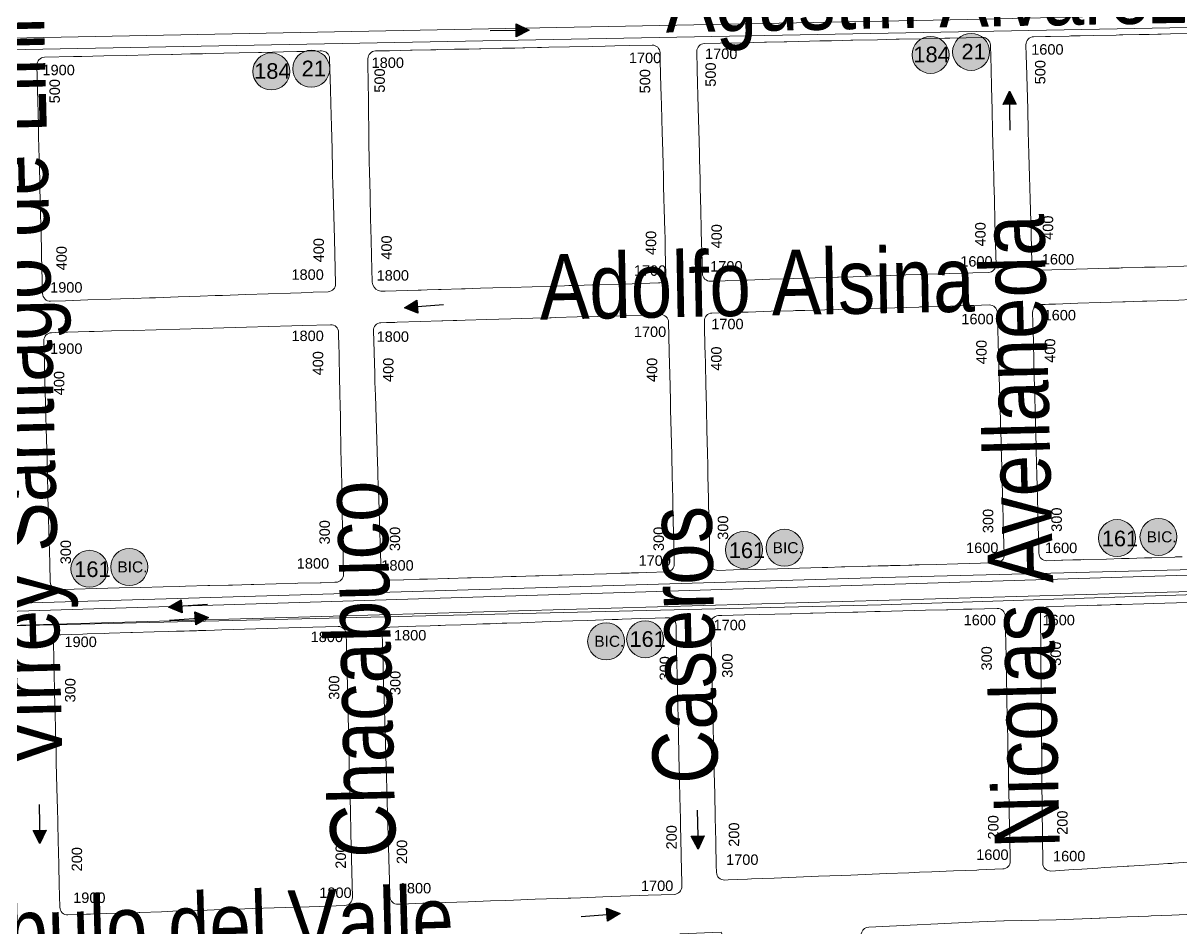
# Model space of a CAD drawing. Header units: millimetres. Extents: x 11558 to 23675, y 49449 to 61482.
# Drawn here: x 19057.3 to 19502.2, y 53600.2 to 53947.7 of the extents above; entities that cross this region are included whole.
import ezdxf

# ---------------------------------------------------------------- set-up
doc = ezdxf.new("R2010")
doc.units = ezdxf.units.MM
for name, color, linetype in [('0. plano base - nombres calles', 22, 'Continuous'), ('0. Plano Base - PLANO', 254, 'Continuous'), ('0. Plano base - sentido calles', 253, 'Continuous'), ('7. puesta en valor CC la lucila', 212, 'Continuous'), ('numeración', 7, 'Continuous')]:
    doc.layers.add(name, color=color, linetype=linetype)
for name, color, linetype, true_color in [('Linea 161 ida', 7, 'Continuous', 0xd16b6b), ('linea 161 vuelta', 7, 'Continuous', 0x9d070c), ('Linea 184 IDA', 7, 'Continuous', 0x3d3d3d), ('Linea 21 REGRESO Ramal F', 7, 'Continuous', 0x0a47ff)]:
    doc.layers.add(name, color=color, linetype=linetype, true_color=true_color)
doc.layers.add('Linea Bicentenario Original', color=7, linetype='Continuous', true_color=0x0000cc, transparency=0.5)
doc.layers.get('7. puesta en valor CC la lucila').off()
doc.styles.get("Standard").update_dxf_attribs({"font": 'arial.ttf'})

# ---------------------------------------------------------------- blocks, each defined once
blk = doc.blocks.new('MANZANAS')
at = {"layer": '0. Plano Base - PLANO', "color": 0, "linetype": 'Continuous', "lineweight": 5}
for points in [[(5639645.89, 6177936.06), (5639631.83, 6177928.25), (5639630.9, 6177927.74), (5639626.86, 6177925.49), (5639623.3, 6177923.51), (5639622.65, 6177923.15), (5639615.95, 6177919.42), (5639615.49, 6177919.17), (5639614.78, 6177918.78), (5639611.43, 6177916.92), (5639608, 6177915.01), (5639600.36, 6177910.77), (5639588.15, 6177903.98, -0.414375), (5639584.07, 6177905.15), (5639578.79, 6177914.67), (5639576.42, 6177918.93), (5639572.22, 6177926.51), (5639568.02, 6177934.08), (5639563.87, 6177941.56), (5639559.63, 6177949.2), (5639555.47, 6177956.69), (5639551.26, 6177964.24), (5639547.15, 6177971.7), (5639545.45, 6177974.75), (5639543.46, 6177978.34), (5639543.45, 6177978.36, -0.416129), (5639544.64, 6177982.44), (5639548.65, 6177984.63), (5639549.74, 6177985.23), (5639550.3, 6177985.54), (5639556.66, 6177989.01), (5639557.25, 6177989.33), (5639560.4, 6177991.06), (5639564.92, 6177993.53), (5639572.47, 6177997.65), (5639573.68, 6177998.31), (5639574.8, 6177998.92), (5639580.22, 6178001.88), (5639581.07, 6178002.34), (5639583.6, 6178003.73), (5639586.51, 6178005.32), (5639587.64, 6178005.94), (5639590.8, 6178007.66), (5639599.81, 6178012.58)], [(5639687.43, 6177831.52), (5639685.22, 6177830.29), (5639684.97, 6177830.15), (5639677.22, 6177825.83), (5639676.33, 6177825.34), (5639674.81, 6177824.49), (5639669.61, 6177821.59), (5639668.38, 6177820.91), (5639667.01, 6177820.15), (5639661.95, 6177817.33), (5639654.42, 6177813.14), (5639653.42, 6177812.58), (5639650.72, 6177811.08), (5639647.31, 6177809.18), (5639646.92, 6177808.96), (5639641.98, 6177806.21, -0.415105), (5639637.89, 6177807.38), (5639634.74, 6177813.08), (5639632.85, 6177816.51), (5639631.44, 6177819.05), (5639630.16, 6177821.37), (5639627.83, 6177825.58), (5639627.24, 6177826.64), (5639625.89, 6177829.08), (5639622.98, 6177834.34), (5639621.7, 6177836.66), (5639618.24, 6177842.92), (5639617.58, 6177844.1), (5639616.38, 6177846.28), (5639613.29, 6177851.86), (5639609.07, 6177859.5), (5639608.7, 6177860.17), (5639605.12, 6177866.64), (5639602.73, 6177870.98), (5639600.88, 6177874.31), (5639600.03, 6177875.86), (5639598.43, 6177878.74), (5639596.88, 6177881.55), (5639595.04, 6177884.88), (5639593.16, 6177888.28, -0.412316), (5639594.32, 6177892.35), (5639594.59, 6177892.5), (5639595.99, 6177893.28), (5639597.23, 6177893.98), (5639598.75, 6177894.84), (5639599.47, 6177895.24), (5639606.97, 6177899.45), (5639614.42, 6177903.63), (5639621.99, 6177907.88), (5639622.85, 6177908.37), (5639628.59, 6177911.59), (5639630.04, 6177912.4), (5639637.02, 6177916.32), (5639640.84, 6177918.47), (5639644.68, 6177920.62)], [(5639745.36, 6177729.52), (5639738.77, 6177725.55), (5639738.2, 6177725.2), (5639736.88, 6177724.4), (5639730.9, 6177720.8), (5639727.55, 6177718.78), (5639723.99, 6177716.64), (5639723.41, 6177716.28), (5639722.35, 6177715.65), (5639715.91, 6177711.76), (5639713.8, 6177710.49), (5639708.53, 6177707.31), (5639705.77, 6177705.65), (5639698.32, 6177701.15, -0.430266), (5639694.12, 6177702.32), (5639684.28, 6177720.84), (5639683.78, 6177721.78), (5639679.73, 6177729.41), (5639675.5, 6177737.39), (5639671.59, 6177744.75), (5639670.88, 6177746.08), (5639669.86, 6177748.01), (5639667.24, 6177752.94), (5639664.47, 6177758.16), (5639663.36, 6177760.25), (5639662.29, 6177762.26), (5639660.21, 6177766.19), (5639659.2, 6177768.09), (5639655.32, 6177775.4), (5639654.81, 6177776.36), (5639650.42, 6177784.62), (5639649.31, 6177786.72, -0.407898), (5639650.49, 6177790.74), (5639650.64, 6177790.82), (5639655.89, 6177793.76), (5639659.67, 6177795.88), (5639663.78, 6177798.17), (5639666.99, 6177799.97), (5639668.48, 6177800.8), (5639671.36, 6177802.41), (5639673.2, 6177803.44), (5639674.96, 6177804.43), (5639675.18, 6177804.54), (5639682.65, 6177808.73), (5639685.78, 6177810.47), (5639697.52, 6177817.04)], [(5639582.82, 6177614.04), (5639596.69, 6177621.84), (5639604.14, 6177615.86), (5639613.13, 6177608.66), (5639622.37, 6177601.26), (5639624.12, 6177602.21), (5639627.37, 6177603.99), (5639631.19, 6177606.08), (5639635.35, 6177608.34), (5639635.88, 6177608.63), (5639639.55, 6177610.64), (5639643.39, 6177612.73), (5639647.51, 6177614.98), (5639644.62, 6177646.86, -0.291378), (5639646.1, 6177649.73), (5639682.79, 6177671.08), (5639691.02, 6177675.87, -0.015842), (5639691.19, 6177675.96)]]:
    blk.add_lwpolyline(points, format="xyb", dxfattribs=at)
for points in [[(5639570.99, 6177894.14), (5639565.72, 6177891.18), (5639558.04, 6177886.88), (5639550.71, 6177882.78), (5639549.66, 6177882.19), (5639548.07, 6177881.3), (5639543.27, 6177878.61), (5639535.6, 6177874.31), (5639533.33, 6177873.03), (5639528.01, 6177870.05), (5639525.63, 6177868.72), (5639520.7, 6177865.96), (5639520.34, 6177865.76), (5639512.91, 6177861.59), (5639505.44, 6177857.41), (5639502.89, 6177855.98), (5639497.61, 6177853.02), (5639490.19, 6177848.86), (5639488.95, 6177848.17), (5639483.56, 6177845.15), (5639482.68, 6177844.65), (5639478.86, 6177842.51), (5639477.73, 6177841.88, -0.416204), (5639473.63, 6177843.05), (5639469.55, 6177850.45), (5639467.86, 6177853.52), (5639465.68, 6177857.47), (5639461.61, 6177864.85), (5639460.1, 6177867.59), (5639457.41, 6177872.46), (5639456.9, 6177873.39), (5639453.53, 6177879.51), (5639453.23, 6177880.04), (5639451.49, 6177883.2), (5639449.04, 6177887.64), (5639445.01, 6177894.95), (5639440.68, 6177902.81), (5639438.33, 6177907.06), (5639435.79, 6177911.68), (5639432.43, 6177917.77, -0.415103), (5639433.61, 6177921.85), (5639438.86, 6177924.72), (5639446.18, 6177928.73), (5639453.79, 6177932.89), (5639454.51, 6177933.29), (5639460.49, 6177936.56), (5639461.35, 6177937.03), (5639468.96, 6177941.2), (5639472.46, 6177943.12), (5639475.25, 6177944.65), (5639476.09, 6177945.1), (5639476.38, 6177945.26), (5639480.08, 6177947.29), (5639482.92, 6177948.84), (5639483.64, 6177949.24), (5639491.89, 6177953.75), (5639498.27, 6177957.24), (5639499.25, 6177957.78), (5639506.89, 6177961.97), (5639514.68, 6177966.23), (5639516.38, 6177967.16), (5639527.32, 6177973.15, -0.413052), (5639531.38, 6177971.97), (5639535.87, 6177963.85), (5639539.24, 6177957.76), (5639543.37, 6177950.27), (5639547.46, 6177942.88), (5639551.88, 6177934.88), (5639555.82, 6177927.75), (5639556.63, 6177926.28), (5639556.94, 6177925.72), (5639560.05, 6177920.09), (5639564.26, 6177912.47), (5639566.33, 6177908.72), (5639568.33, 6177905.11), (5639570.49, 6177901.21), (5639572.15, 6177898.21, -0.412497)], [(5639460.3, 6177832.06), (5639451.46, 6177827.13), (5639447.67, 6177825.01), (5639440.19, 6177820.84), (5639438.08, 6177819.66), (5639432.74, 6177816.68), (5639430.28, 6177815.31), (5639428.73, 6177814.44), (5639425.2, 6177812.47), (5639410.63, 6177804.34), (5639404.73, 6177801.05), (5639400.59, 6177798.74), (5639395.41, 6177795.84), (5639394.81, 6177795.51), (5639394.16, 6177795.15), (5639387.36, 6177791.35), (5639386.46, 6177790.85), (5639382.66, 6177788.73), (5639380.64, 6177787.6), (5639379.65, 6177787.05), (5639372.31, 6177782.95), (5639368.54, 6177780.86), (5639367.98, 6177780.55), (5639367.08, 6177780.05), (5639366.08, 6177779.82), (5639365.06, 6177779.88), (5639364.09, 6177780.22), (5639363.25, 6177780.82), (5639362.61, 6177781.62), (5639362.44, 6177781.71), (5639360.1, 6177785.96), (5639357.63, 6177790.46), (5639354.67, 6177795.86), (5639350.75, 6177802.98), (5639346.63, 6177810.49), (5639346.29, 6177811.1), (5639342.18, 6177818.58), (5639340.19, 6177822.21), (5639338.52, 6177825.25), (5639338.06, 6177826.1), (5639335.22, 6177831.4), (5639334.03, 6177833.64), (5639331.48, 6177838.4), (5639329.9, 6177841.34), (5639324.92, 6177850.64), (5639323.36, 6177853.55), (5639321.54, 6177856.96, -0.411724), (5639322.74, 6177861), (5639327.47, 6177863.59), (5639331.28, 6177865.67), (5639334.6, 6177867.48), (5639335.09, 6177867.75), (5639341.37, 6177871.19), (5639342.68, 6177871.9), (5639343.07, 6177872.11), (5639343.69, 6177872.46), (5639349.35, 6177875.55), (5639350.19, 6177876), (5639350.43, 6177876.14), (5639354.18, 6177878.19), (5639357.81, 6177880.17), (5639358.3, 6177880.44), (5639364.89, 6177884.04), (5639365.59, 6177884.42), (5639369.76, 6177886.7), (5639372.49, 6177888.2), (5639373.13, 6177888.55), (5639377.39, 6177890.87), (5639378.73, 6177891.6), (5639381.17, 6177892.94), (5639388.18, 6177896.77), (5639396.01, 6177901.05), (5639400.22, 6177903.35), (5639403.41, 6177905.1), (5639408.47, 6177907.86), (5639416.04, 6177912, -0.412607), (5639420.11, 6177910.82), (5639421.58, 6177908.16), (5639426.49, 6177899.28), (5639428.08, 6177896.42), (5639429.93, 6177893.09), (5639432.41, 6177888.6), (5639435, 6177883.93), (5639436.56, 6177881.11), (5639440.71, 6177873.6), (5639443.33, 6177868.89), (5639444.83, 6177866.16), (5639444.89, 6177866.06), (5639447.3, 6177861.71), (5639449.16, 6177858.36), (5639453.31, 6177850.86), (5639454.58, 6177848.57), (5639456.8, 6177844.56), (5639461.46, 6177836.13, -0.413254)], [(5639625.17, 6177796.63), (5639619.8, 6177793.65), (5639612.18, 6177789.42), (5639604.8, 6177785.32), (5639599.18, 6177782.2), (5639597.79, 6177781.43), (5639596.71, 6177780.83), (5639595.64, 6177780.24), (5639592.78, 6177778.65), (5639592.62, 6177778.56), (5639589.49, 6177776.82), (5639588.76, 6177776.42), (5639585.39, 6177774.55), (5639582.77, 6177773.09), (5639581.75, 6177772.53), (5639580, 6177771.56), (5639574.16, 6177768.31), (5639572.98, 6177767.66), (5639568.43, 6177765.13), (5639566.51, 6177764.07), (5639558.93, 6177759.86), (5639551.53, 6177755.75), (5639544.14, 6177751.65), (5639536.68, 6177747.51), (5639531.51, 6177744.64, -0.41555), (5639527.42, 6177745.82), (5639524.5, 6177751.15), (5639522.61, 6177754.59), (5639519.66, 6177759.95), (5639515.51, 6177767.51), (5639511.41, 6177774.98), (5639509.36, 6177778.71), (5639507.18, 6177782.68), (5639505, 6177786.65), (5639504.79, 6177787.03), (5639503.05, 6177790.21), (5639498.82, 6177797.91), (5639496.32, 6177802.46), (5639494.67, 6177805.47), (5639490.6, 6177812.87), (5639488.74, 6177816.27), (5639487.44, 6177818.64), (5639483.66, 6177825.52), (5639482.73, 6177827.22, -0.412395), (5639483.9, 6177831.28), (5639488.79, 6177834.01), (5639493.43, 6177836.59), (5639496, 6177838.03), (5639503.77, 6177842.36), (5639511.18, 6177846.49), (5639511.93, 6177846.91), (5639515.08, 6177848.66), (5639518.07, 6177850.32), (5639518.96, 6177850.82), (5639521.78, 6177852.4), (5639526.53, 6177855.04), (5639531.84, 6177858), (5639534.13, 6177859.28), (5639540.32, 6177862.73), (5639541.54, 6177863.41), (5639549.14, 6177867.64), (5639553.4, 6177870.01), (5639553.67, 6177870.16), (5639556.31, 6177871.63), (5639560.51, 6177873.98), (5639563.96, 6177875.9), (5639567.33, 6177877.78), (5639570.57, 6177879.58), (5639571.8, 6177880.27), (5639577.04, 6177883.19, -0.414467), (5639581.12, 6177882.02), (5639584.11, 6177876.66), (5639584.31, 6177876.3), (5639589, 6177867.85), (5639591.53, 6177863.3), (5639593.09, 6177860.5), (5639597.19, 6177853.12), (5639601.31, 6177845.71), (5639601.63, 6177845.15), (5639605.3, 6177838.55), (5639605.69, 6177837.84), (5639606.15, 6177837.01), (5639610.02, 6177830.06), (5639611.93, 6177826.62), (5639613.7, 6177823.44), (5639614.11, 6177822.71), (5639618.25, 6177815.25), (5639618.67, 6177814.51), (5639619.9, 6177812.29), (5639622.38, 6177807.84), (5639626.34, 6177800.71, -0.414448)], [(5639210.97, 6177800.19), (5639220.72, 6177805.55), (5639223.61, 6177807.13), (5639230.97, 6177811.18), (5639238.71, 6177815.42), (5639246.3, 6177819.59), (5639253.81, 6177823.71), (5639254.08, 6177823.86), (5639260.19, 6177827.22), (5639263.68, 6177829.13), (5639264.19, 6177829.41), (5639265.35, 6177830.05), (5639271.42, 6177833.38), (5639276.54, 6177836.19), (5639283.1, 6177839.79), (5639284.12, 6177840.35), (5639291.56, 6177844.44), (5639295.96, 6177846.85), (5639298.47, 6177848.23), (5639299.36, 6177848.72), (5639303.86, 6177851.19), (5639304.37, 6177851.47, -0.413104), (5639308.43, 6177850.29), (5639310.47, 6177846.61), (5639314.11, 6177840.04), (5639316.89, 6177835.02), (5639321.11, 6177827.41), (5639325.27, 6177819.89), (5639329.27, 6177812.67), (5639329.77, 6177811.77), (5639332.14, 6177807.48), (5639333.08, 6177805.8), (5639333.52, 6177805), (5639337.77, 6177797.31), (5639339.83, 6177793.6), (5639342.01, 6177789.66), (5639350.34, 6177774.62, -0.409842), (5639349.21, 6177770.56), (5639344.2, 6177767.69), (5639343.76, 6177767.44), (5639336.61, 6177763.42), (5639321.61, 6177754.97), (5639313.89, 6177750.61), (5639311.42, 6177749.22), (5639306.36, 6177746.37), (5639299.01, 6177742.22), (5639291.46, 6177737.97), (5639289.39, 6177736.8), (5639283.89, 6177733.7), (5639279.67, 6177731.33), (5639276.44, 6177729.51), (5639268.79, 6177725.2), (5639263.86, 6177722.42), (5639263.73, 6177722.35), (5639261.3, 6177720.98), (5639256.28, 6177718.15, -0.416777), (5639252.18, 6177719.31), (5639245.05, 6177732.23), (5639243.73, 6177734.63), (5639239.5, 6177742.29), (5639235.28, 6177749.94), (5639232.08, 6177755.73), (5639231.16, 6177757.39), (5639227.03, 6177764.87), (5639223.09, 6177772.01), (5639221.1, 6177775.61), (5639218.54, 6177780.26), (5639216.59, 6177783.78), (5639209.79, 6177796.11, -0.414885)], [(5639514.29, 6177735.04), (5639507.56, 6177731.28), (5639504.8, 6177729.74), (5639502.44, 6177728.43), (5639501.66, 6177727.99), (5639498.91, 6177726.46), (5639494.12, 6177723.78), (5639489.99, 6177721.48), (5639486.43, 6177719.5), (5639479.15, 6177715.43), (5639478.03, 6177714.8), (5639472.61, 6177711.78), (5639471.46, 6177711.14), (5639470.27, 6177710.48), (5639463.76, 6177706.85), (5639462.08, 6177705.91), (5639456.22, 6177702.64), (5639448.68, 6177698.43), (5639447.46, 6177697.75), (5639441.28, 6177694.3), (5639440.76, 6177694.01), (5639433.96, 6177690.22), (5639433.43, 6177689.92), (5639431.3, 6177688.73), (5639426.06, 6177685.81), (5639425.95, 6177685.75), (5639421.08, 6177683.03, -0.413656), (5639417, 6177684.18), (5639415.03, 6177687.7), (5639413.63, 6177690.21), (5639413.49, 6177690.45), (5639411.54, 6177693.94), (5639409.41, 6177697.72), (5639409.28, 6177697.96), (5639405.46, 6177704.78), (5639405.16, 6177705.32), (5639401.47, 6177711.9), (5639400.67, 6177713.33), (5639398.57, 6177717.08), (5639397.67, 6177718.68), (5639396.4, 6177720.94), (5639392.07, 6177728.67), (5639387.91, 6177736.09), (5639383.7, 6177743.6), (5639381.22, 6177748.03), (5639379.4, 6177751.27), (5639377.83, 6177754.09), (5639375.53, 6177758.18), (5639371.58, 6177765.23, -0.414862), (5639372.73, 6177769.32), (5639374.61, 6177770.37), (5639377.43, 6177771.94), (5639378.23, 6177772.38), (5639385.92, 6177776.67), (5639393.14, 6177780.7), (5639393.46, 6177780.88), (5639396.98, 6177782.84), (5639398.25, 6177783.55), (5639401.05, 6177785.11), (5639408.24, 6177789.12), (5639416.37, 6177793.65), (5639423.79, 6177797.79), (5639429.42, 6177800.93), (5639429.95, 6177801.22), (5639431.4, 6177802.03), (5639438.68, 6177806.09), (5639445.33, 6177809.8), (5639446.19, 6177810.28), (5639446.92, 6177810.69), (5639452.96, 6177814.05), (5639453.9, 6177814.58), (5639460.49, 6177818.25), (5639466.61, 6177821.66, -0.415408), (5639470.7, 6177820.49), (5639476.06, 6177810.77), (5639478.63, 6177806.11), (5639480.13, 6177803.38), (5639482.83, 6177798.46), (5639485.07, 6177794.39), (5639485.59, 6177793.44), (5639486.97, 6177790.93), (5639491.04, 6177783.53), (5639495.28, 6177775.82), (5639499.39, 6177768.33), (5639501.03, 6177765.35), (5639503.63, 6177760.63), (5639507.8, 6177753.04), (5639510.87, 6177747.45), (5639512.16, 6177745.1), (5639515.46, 6177739.1, -0.412331)], [(5639681.51, 6177693.31), (5639673.53, 6177688.76), (5639672.87, 6177688.38), (5639665.11, 6177683.95), (5639657.83, 6177679.79), (5639653.68, 6177677.42), (5639650.13, 6177675.39), (5639642.69, 6177671.15), (5639630.72, 6177664.31), (5639627.55, 6177662.5), (5639620.01, 6177658.19), (5639612.49, 6177653.9), (5639605.17, 6177649.72), (5639597.6, 6177645.4), (5639596.22, 6177644.61), (5639589.77, 6177640.92), (5639588.62, 6177640.27, -0.419066), (5639584.5, 6177641.43), (5639583.16, 6177643.86), (5639579.16, 6177651.16), (5639578.79, 6177651.83), (5639574.36, 6177659.89), (5639574.18, 6177660.22), (5639570, 6177667.83), (5639565.97, 6177675.16), (5639565.51, 6177676), (5639560.18, 6177685.7), (5639557.94, 6177689.77), (5639557.52, 6177690.55), (5639553.76, 6177697.39), (5639550.71, 6177702.94), (5639549.22, 6177705.65), (5639548.95, 6177706.15), (5639548.52, 6177706.93), (5639545.02, 6177713.3), (5639544.6, 6177714.07), (5639540.92, 6177720.77), (5639540.5, 6177721.54), (5639539.92, 6177722.58), (5639538.7, 6177724.81), (5639538.48, 6177725.2, -0.413419), (5639539.66, 6177729.27), (5639540.72, 6177729.86), (5639540.86, 6177729.94), (5639548.45, 6177734.13), (5639563.77, 6177742.6), (5639564.22, 6177742.85), (5639570.66, 6177746.41), (5639571.42, 6177746.83), (5639575.71, 6177749.21), (5639579.12, 6177751.09), (5639584.86, 6177754.26), (5639586.64, 6177755.25), (5639592.35, 6177758.41), (5639592.74, 6177758.62), (5639594.15, 6177759.4), (5639601.73, 6177763.59), (5639609.32, 6177767.79), (5639616.4, 6177771.7), (5639616.81, 6177771.93), (5639622.19, 6177774.9), (5639624.96, 6177776.43), (5639633.49, 6177781.15, -0.41581), (5639637.57, 6177779.96), (5639639.95, 6177775.6), (5639642.91, 6177770.18), (5639644.75, 6177766.81), (5639647.63, 6177761.53), (5639649.5, 6177758.11), (5639651.84, 6177753.81), (5639653.21, 6177751.31), (5639655.95, 6177746.28), (5639660.1, 6177738.67), (5639661.77, 6177735.62), (5639664.14, 6177731.27), (5639665.71, 6177728.4), (5639668.4, 6177723.47), (5639669.89, 6177720.74), (5639672.54, 6177715.89), (5639673.43, 6177714.26), (5639676.43, 6177708.76), (5639678.73, 6177704.53), (5639680.31, 6177701.65), (5639680.61, 6177701.09), (5639682.65, 6177697.35, -0.408623)], [(5639312.16, 6177622.43), (5639309.95, 6177621.21, -0.414067), (5639305.87, 6177622.38), (5639302.43, 6177628.6), (5639300.21, 6177632.6), (5639298.31, 6177636.03), (5639294.11, 6177643.61), (5639289.86, 6177651.29), (5639285.6, 6177658.99), (5639283.31, 6177663.12), (5639281.28, 6177666.78), (5639277.22, 6177674.12), (5639273.01, 6177681.72), (5639269.95, 6177687.24), (5639268.89, 6177689.15), (5639268.81, 6177689.3), (5639264.62, 6177696.87), (5639263.55, 6177698.79), (5639260.95, 6177703.48, -0.413591), (5639262.12, 6177707.56), (5639263.49, 6177708.32), (5639267.51, 6177710.56), (5639271.11, 6177712.56), (5639274.83, 6177714.63), (5639276.5, 6177715.57), (5639282.28, 6177718.78), (5639289.85, 6177722.99), (5639297.33, 6177727.16), (5639305.2, 6177731.54), (5639312.76, 6177735.75), (5639319.99, 6177739.77), (5639327.7, 6177744.07), (5639335.19, 6177748.23), (5639342.84, 6177752.49), (5639346.62, 6177754.59), (5639355.91, 6177759.76, -0.416818), (5639360, 6177758.58), (5639362.86, 6177753.34), (5639363.47, 6177752.22), (5639365.18, 6177749.07), (5639367.62, 6177744.6), (5639371.74, 6177737.03), (5639373.06, 6177734.61), (5639375.82, 6177729.56), (5639378.28, 6177725.05), (5639379.9, 6177722.08), (5639381.18, 6177719.72), (5639384.15, 6177714.28), (5639385.36, 6177712.05), (5639388.29, 6177706.67), (5639390.05, 6177703.45), (5639392.36, 6177699.21), (5639396.75, 6177691.16), (5639397.02, 6177690.67), (5639400.94, 6177683.48), (5639401.2, 6177683), (5639402.45, 6177680.69), (5639404.5, 6177676.95, -0.412345), (5639403.32, 6177672.89), (5639402.97, 6177672.69), (5639398.38, 6177670.15), (5639398.09, 6177669.99), (5639390.5, 6177665.79), (5639389.73, 6177665.37), (5639383.24, 6177661.77), (5639375.68, 6177657.59), (5639374.84, 6177657.13), (5639368.59, 6177653.66), (5639367.94, 6177653.31), (5639367.2, 6177652.9), (5639360.95, 6177649.44), (5639360.23, 6177649.04), (5639352.76, 6177644.9), (5639350.71, 6177643.77), (5639345.28, 6177640.76), (5639337.72, 6177636.58), (5639330.43, 6177632.55), (5639322.85, 6177628.35), (5639315.28, 6177624.16)], [(5639574, 6177626.48), (5639565.25, 6177621.53), (5639550.03, 6177612.93), (5639542.57, 6177608.7), (5639539.34, 6177606.88), (5639538.47, 6177606.39), (5639534.99, 6177604.41), (5639527.42, 6177600.14), (5639520.19, 6177596.05), (5639517.44, 6177594.49), (5639512.47, 6177591.68), (5639505.04, 6177587.47), (5639497.43, 6177583.17), (5639489.8, 6177578.86), (5639482.56, 6177574.76), (5639481.49, 6177574.16, -0.41608), (5639477.4, 6177575.31), (5639474.4, 6177580.67), (5639470.31, 6177588.01), (5639465.76, 6177596.18), (5639462.73, 6177601.62), (5639461.46, 6177603.9), (5639459.98, 6177606.55), (5639457.23, 6177611.5), (5639453.02, 6177619.04), (5639451.03, 6177622.62), (5639448.81, 6177626.59), (5639444.58, 6177634.19), (5639440.3, 6177641.86), (5639437.59, 6177646.72), (5639434.17, 6177652.86), (5639429.7, 6177660.88), (5639428.48, 6177663.07, -0.412851), (5639429.63, 6177667.14), (5639438.4, 6177672.08), (5639443.17, 6177674.77), (5639445.87, 6177676.29), (5639446.64, 6177676.73), (5639448.34, 6177677.68), (5639453.44, 6177680.56), (5639458.68, 6177683.51), (5639460.81, 6177684.71), (5639463.25, 6177686.09), (5639467.28, 6177688.35), (5639468.51, 6177689.05), (5639468.87, 6177689.25), (5639473.54, 6177691.88), (5639475.85, 6177693.19), (5639480.68, 6177695.91), (5639483.56, 6177697.53), (5639490.94, 6177701.69), (5639495.76, 6177704.4), (5639498.54, 6177705.97), (5639501.32, 6177707.53), (5639504.1, 6177709.1), (5639506.16, 6177710.26), (5639507.52, 6177711.03), (5639513.74, 6177714.53), (5639518.58, 6177717.26), (5639521.91, 6177719.14), (5639522.83, 6177719.66, -0.417623), (5639526.94, 6177718.49), (5639528.94, 6177714.84), (5639531.18, 6177710.74), (5639531.46, 6177710.24), (5639534.05, 6177705.5), (5639534.34, 6177704.98), (5639535.72, 6177702.46), (5639538.55, 6177697.31), (5639538.73, 6177696.98), (5639541.35, 6177692.19), (5639544.48, 6177686.49), (5639547.02, 6177681.85), (5639551.06, 6177674.48), (5639551.18, 6177674.26), (5639554.92, 6177667.44), (5639555.23, 6177666.88), (5639555.42, 6177666.53), (5639559.08, 6177659.85), (5639559.45, 6177659.17), (5639559.84, 6177658.48), (5639563.56, 6177651.68), (5639563.66, 6177651.51), (5639563.92, 6177651.02), (5639569.2, 6177641.39), (5639569.59, 6177640.69), (5639569.66, 6177640.56), (5639569.81, 6177640.29), (5639569.89, 6177640.13), (5639571.78, 6177636.7), (5639572.92, 6177634.62), (5639573.72, 6177633.15), (5639575.15, 6177630.54, -0.410315)], [(5639366.75, 6177513.22), (5639362.53, 6177520.87), (5639359.01, 6177527.25), (5639356.43, 6177531.93), (5639356.09, 6177532.55), (5639354.85, 6177534.8), (5639354.46, 6177535.51), (5639351.18, 6177541.46), (5639350.83, 6177542.1), (5639348.5, 6177546.32), (5639346.69, 6177549.6), (5639342.4, 6177557.39), (5639339.85, 6177562.01), (5639338.25, 6177564.91), (5639337.96, 6177565.44), (5639334.35, 6177571.99), (5639334.05, 6177572.53), (5639330.53, 6177578.91), (5639329.97, 6177579.93), (5639326.03, 6177587.08), (5639321.82, 6177594.72), (5639321.11, 6177596), (5639320.67, 6177596.79), (5639317.67, 6177602.24, -0.412315), (5639318.83, 6177606.31), (5639326.2, 6177610.43), (5639327.69, 6177611.26), (5639333.41, 6177614.45), (5639335.04, 6177615.36), (5639342.31, 6177619.41), (5639342.86, 6177619.71), (5639350.1, 6177623.75), (5639354.81, 6177626.37), (5639357.64, 6177627.95), (5639357.79, 6177628.03), (5639359.94, 6177629.23), (5639360.21, 6177629.38), (5639361.99, 6177630.37), (5639362.4, 6177630.6), (5639363.04, 6177630.96), (5639364.4, 6177631.72), (5639365.01, 6177632.06), (5639367.48, 6177633.43), (5639370.46, 6177635.09), (5639372.87, 6177636.44), (5639380.52, 6177640.7), (5639388.05, 6177644.9), (5639395.37, 6177648.98), (5639403.47, 6177653.49), (5639411.94, 6177658.21, -0.415885), (5639416.03, 6177657.04), (5639417.77, 6177653.87), (5639421, 6177648.01), (5639422.88, 6177644.58), (5639423.59, 6177643.29), (5639425.32, 6177640.14), (5639427.86, 6177635.52), (5639430.08, 6177631.49), (5639432.09, 6177627.83), (5639432.77, 6177626.6), (5639434.35, 6177623.72), (5639436.28, 6177620.21), (5639440.38, 6177612.75), (5639441.8, 6177610.16), (5639444.56, 6177605.16), (5639448.67, 6177597.68), (5639452.86, 6177590.05), (5639464.78, 6177568.37, -0.411191), (5639463.62, 6177564.31), (5639455.01, 6177559.46), (5639451.66, 6177557.57), (5639447.52, 6177555.24), (5639439.88, 6177550.94), (5639432.63, 6177546.85), (5639424.88, 6177542.49), (5639419.82, 6177539.64), (5639417.48, 6177538.32), (5639414.11, 6177536.42), (5639410.03, 6177534.12), (5639406, 6177531.85), (5639402.15, 6177529.68), (5639394.88, 6177525.59), (5639394.67, 6177525.47), (5639387.38, 6177521.36), (5639386.98, 6177521.13), (5639383.91, 6177519.41), (5639379.62, 6177516.99), (5639378.37, 6177516.29), (5639377.03, 6177515.53), (5639375.27, 6177514.54), (5639374.07, 6177513.86), (5639370.85, 6177512.05, -0.416924)]]:
    blk.add_lwpolyline(points, format="xyb", close=True, dxfattribs=at)
blk.add_lwpolyline([(5639582.47, 6177908.04), (5639582.47, 6177908.04)], close=True, dxfattribs=at)
for points in [[(5639708.74, 6177685.45), (5639720.26, 6177692.04), (5639720.47, 6177692.16), (5639723.04, 6177693.63), (5639723.44, 6177693.86), (5639732.41, 6177698.99), (5639736.05, 6177701.07), (5639739.53, 6177703.07), (5639740.42, 6177703.57), (5639747.34, 6177707.54), (5639754.78, 6177711.79)], [(5639691.02, 6177675.87), (5639708.74, 6177685.45)]]:
    blk.add_lwpolyline(points, dxfattribs=at)
blk = doc.blocks.new('21 regreso')
at = {"layer": 'Linea 21 REGRESO Ramal F', "lineweight": 211, "true_color": 0xededed}
h = blk.add_hatch(color=7, dxfattribs=at)
h.dxf.hatch_style = 1
edge = h.paths.add_edge_path()
edge.add_arc((0, 0), 7.11, 0, 360)
at = {"layer": 'Linea 21 REGRESO Ramal F', "lineweight": 9}
blk.add_circle((0, 0), 7.11, dxfattribs=at)
at = {"layer": 'Linea 21 REGRESO Ramal F', "lineweight": 15, "insert": (-3.69, 3.1), "char_height": 6, "attachment_point": 1}
blk.add_mtext_dynamic_manual_height_columns('21', width=6.2012, gutter_width=12.5, heights=[0], dxfattribs=at)
blk = doc.blocks.new('161 ida')
at = {"layer": 'Linea 161 ida', "lineweight": 211, "true_color": 0xededed}
h = blk.add_hatch(color=7, dxfattribs=at)
h.dxf.hatch_style = 1
edge = h.paths.add_edge_path()
edge.add_arc((0, 0), 7.11, 0, 360)
at = {"layer": 'Linea 161 ida', "lineweight": 9}
blk.add_circle((0, 0), 7.11, dxfattribs=at)
at = {"layer": 'Linea 161 ida', "lineweight": 15, "insert": (-5.85, 2.85), "char_height": 6, "attachment_point": 1}
blk.add_mtext_dynamic_manual_height_columns('161', width=16.4579, gutter_width=12.5, heights=[0], dxfattribs=at)
blk = doc.blocks.new('161vuelta')
at = {"layer": 'linea 161 vuelta', "lineweight": 211, "true_color": 0xededed}
h = blk.add_hatch(color=7, dxfattribs=at)
h.dxf.hatch_style = 1
edge = h.paths.add_edge_path()
edge.add_arc((0, 0), 7.11, 0, 360)
at = {"layer": 'linea 161 vuelta', "lineweight": 9}
blk.add_circle((0, 0), 7.11, dxfattribs=at)
at = {"layer": 'linea 161 vuelta', "lineweight": 9, "insert": (-6.03, 3.07), "char_height": 6, "attachment_point": 1}
blk.add_mtext_dynamic_manual_height_columns('161', width=16.4579, gutter_width=12.5, heights=[0], dxfattribs=at)
blk = doc.blocks.new('184 ida')
at = {"layer": 'Linea 184 IDA', "lineweight": 211, "true_color": 0xededed}
h = blk.add_hatch(color=7, dxfattribs=at)
h.dxf.hatch_style = 1
edge = h.paths.add_edge_path()
edge.add_arc((0, 0), 7.11, 0, 360)
at = {"layer": 'Linea 184 IDA', "lineweight": 9}
blk.add_circle((0, 0), 7.11, dxfattribs=at)
at = {"layer": 'Linea 184 IDA', "lineweight": 15, "insert": (-6.6, 3.17), "char_height": 6, "attachment_point": 1}
blk.add_mtext_dynamic_manual_height_columns('184', width=16.4579, gutter_width=12.5, heights=[0], dxfattribs=at)
blk = doc.blocks.new('bic. original ida')
at = {"layer": 'Linea Bicentenario Original', "lineweight": 211, "true_color": 0xededed, "transparency": 33554674}
h = blk.add_hatch(color=7, dxfattribs=at)
h.dxf.hatch_style = 1
edge = h.paths.add_edge_path()
edge.add_arc((0, 0), 7.11, 0, 360)
at = {"layer": 'Linea Bicentenario Original', "color": 165, "lineweight": 9, "true_color": 0x5e67af}
blk.add_circle((0, 0), 7.11, dxfattribs=at)
at = {"layer": 'Linea Bicentenario Original', "color": 165, "lineweight": 15, "true_color": 0x5e67af, "insert": (-4.55, 2.15), "char_height": 4.25, "attachment_point": 1}
blk.add_mtext_dynamic_manual_height_columns('BIC.', width=16.4579, gutter_width=12.5, heights=[0], dxfattribs=at)
blk = doc.blocks.new('bic. original vuelta')
at = {"layer": 'Linea Bicentenario Original', "lineweight": 211, "true_color": 0xededed, "transparency": 33554674}
h = blk.add_hatch(color=7, dxfattribs=at)
h.dxf.hatch_style = 1
edge = h.paths.add_edge_path()
edge.add_arc((0, 0), 7.11, 0, 360)
at = {"layer": 'Linea Bicentenario Original', "color": 14, "lineweight": 15, "true_color": 0x8c0d0d}
blk.add_circle((0, 0), 7.11, dxfattribs=at)
at = {"layer": 'Linea Bicentenario Original', "color": 14, "lineweight": 15, "true_color": 0x8c0d0d, "insert": (-4.55, 2.15), "char_height": 4.25, "attachment_point": 1}
blk.add_mtext_dynamic_manual_height_columns('BIC.', width=16.4579, gutter_width=12.5, heights=[0], dxfattribs=at)

msp = doc.modelspace()

# ---------------------------------------------------------------- hatches: boundary and pattern name
at = {"layer": '0. Plano base - sentido calles', "linetype": 'Continuous', "lineweight": 25, "ltscale": 2, "true_color": 0x1a1a1a}
h = msp.add_hatch(color=250, dxfattribs=at)
h.dxf.hatch_style = 1
h.paths.add_polyline_path([(19251.76, 53944.98), (19246.73, 53947.42), (19246.76, 53944.92)])
h.paths.add_polyline_path([(19251.76, 53944.98), (19246.76, 53944.92), (19246.79, 53942.42)])
h = msp.add_hatch(color=250, dxfattribs=at)
h.dxf.hatch_style = 1
h.paths.add_polyline_path([(19436.29, 53921.51), (19433.9, 53916.45), (19436.4, 53916.51)])
h.paths.add_polyline_path([(19436.29, 53921.51), (19436.4, 53916.51), (19438.9, 53916.56)])
h = msp.add_hatch(color=250, dxfattribs=at)
h.dxf.hatch_style = 1
h.paths.add_polyline_path([(19203.84, 53838.36), (19209.01, 53836.22), (19208.83, 53838.72)])
h.paths.add_polyline_path([(19203.84, 53838.36), (19208.83, 53838.72), (19208.65, 53841.21)])
h = msp.add_hatch(color=250, dxfattribs=at)
h.dxf.hatch_style = 1
h.paths.add_polyline_path([(19113.2, 53723.36), (19118.35, 53721.19), (19118.19, 53723.68)])
h.paths.add_polyline_path([(19113.2, 53723.36), (19118.19, 53723.68), (19118.03, 53726.18)])
h = msp.add_hatch(color=250, dxfattribs=at)
h.dxf.hatch_style = 1
h.paths.add_polyline_path([(19128.49, 53719.34), (19123.34, 53721.51), (19123.51, 53719.02)])
h.paths.add_polyline_path([(19128.49, 53719.34), (19123.51, 53719.02), (19123.67, 53716.52)])
h = msp.add_hatch(color=250, dxfattribs=at)
h.dxf.hatch_style = 1
h.paths.add_polyline_path([(19063.73, 53632.57), (19066.12, 53637.63), (19063.62, 53637.57)])
h.paths.add_polyline_path([(19063.73, 53632.57), (19063.62, 53637.57), (19061.12, 53637.52)])
h = msp.add_hatch(color=250, dxfattribs=at)
h.dxf.hatch_style = 1
h.paths.add_polyline_path([(19316.68, 53630.43), (19319.07, 53635.49), (19316.57, 53635.43)])
h.paths.add_polyline_path([(19316.68, 53630.43), (19316.57, 53635.43), (19314.07, 53635.37)])
h = msp.add_hatch(color=250, dxfattribs=at)
h.dxf.hatch_style = 1
h.paths.add_polyline_path([(19286.7, 53605.64), (19281.53, 53607.77), (19281.71, 53605.28)])
h.paths.add_polyline_path([(19286.7, 53605.64), (19281.71, 53605.28), (19281.89, 53602.79)])
at = {"layer": 'Linea Bicentenario Original', "lineweight": 15, "true_color": 0x8c0d0d}
h = msp.add_hatch(dxfattribs=at)
h.set_pattern_fill('AR-HBONE', color=14)
h.set_pattern_definition([(45, (4443.52, 402.18), (1e-14, 143.6841), [304.8, -101.6]), (135, (4515.36, 474.02), (1e-14, 143.6841), [304.8, -101.6])])
h.paths.add_polyline_path([(19284.36, 53711.97, 1), (19292.73, 53711.97, 1)])
h.paths.add_polyline_path([(19284.99, 53709.33), (19293.03, 53709.33), (19293.03, 53714.48), (19284.99, 53714.48)], flags=9)

# ---------------------------------------------------------------- linework, layer by layer
at = {"layer": '0. Plano base - sentido calles', "color": 250, "linetype": 'Continuous', "lineweight": 25, "ltscale": 2, "true_color": 0x1a1a1a}
for points in [[(19236.76, 53944.8), (19251.76, 53944.98), (19246.79, 53942.42), (19246.73, 53947.42), (19251.76, 53944.98)], [(19436.62, 53906.51), (19436.29, 53921.51), (19438.9, 53916.56), (19433.9, 53916.45), (19436.29, 53921.51)], [(19218.81, 53839.43), (19203.84, 53838.36), (19208.65, 53841.21), (19209.01, 53836.22), (19203.84, 53838.36)], [(19128.17, 53724.33), (19113.2, 53723.36), (19118.03, 53726.18), (19118.35, 53721.19), (19113.2, 53723.36)], [(19113.53, 53718.37), (19128.49, 53719.34), (19123.67, 53716.52), (19123.34, 53721.51), (19128.49, 53719.34)], [(19063.4, 53647.57), (19063.73, 53632.57), (19061.12, 53637.52), (19066.12, 53637.63), (19063.73, 53632.57)], [(19316.35, 53645.43), (19316.68, 53630.43), (19314.07, 53635.37), (19319.07, 53635.49), (19316.68, 53630.43)], [(19271.73, 53604.56), (19286.7, 53605.64), (19281.89, 53602.79), (19281.53, 53607.77), (19286.7, 53605.64)]]:
    msp.add_lwpolyline(points, dxfattribs=at)
at = {"layer": 'Linea 161 ida', "lineweight": 15}
msp.add_lwpolyline([(15038.53, 53630.5), (15295.58, 53649.16), (15371.25, 53654.67), (15484.23, 53659.53), (15810.17, 53662.07), (16225.4, 53664.88), (16529.57, 53667.04), (16965.89, 53670.07), (17201.7, 53671.86), (17517.89, 53678), (17563.08, 53658.66), (17581.23, 53686.03), (17603.13, 53700.55), (17634.67, 53705.92), (17684.92, 53701.24), (17730.71, 53684.71), (17931.54, 53691), (18114.3, 53694.88), (18298.16, 53701.83), (18520.75, 53709.01), (18726.26, 53714.34), (19024.98, 53724), (19387.6, 53734.8), (19584.12, 53739.87)], dxfattribs=at)
at = {"layer": 'linea 161 vuelta', "lineweight": 15}
msp.add_lwpolyline([(15038.75, 53623.07), (15295.8, 53641.74), (15371.42, 53647.24), (15484.3, 53652.1), (15810.19, 53654.64), (16225.53, 53658.24), (16529.77, 53660.88), (16966.01, 53664.43), (17201.71, 53664.96), (17517.3, 53670.55), (17564.2, 53650.49), (17583.4, 53679.44), (17604.26, 53693.26), (17634.79, 53698.47), (17684.26, 53693.86), (17730.22, 53677.26), (17931.84, 53682.37), (18114.38, 53687.45), (18298.11, 53692.27), (18521.07, 53699.63), (18726.15, 53705.18), (19024.76, 53715.48), (19386.98, 53724.26), (19578.21, 53730.44)], dxfattribs=at)
at = {"layer": 'Linea 184 IDA', "lineweight": 15}
msp.add_lwpolyline([(16878.08, 55675.73), (16878.08, 55675.73), (17560.61, 55699.89), (18038.89, 55717.75), (18690.12, 55742.26), (19230.3, 55762.91), (19236.52, 55614.09), (19251.64, 55253.73), (19262.26, 55226.04), (19274.53, 55208.74), (19283.65, 54973.8), (19287.89, 54757.11), (19014.44, 54750.37), (18782.58, 54745.19), (18798.61, 54167.16), (18802.28, 53937.09), (19426.76, 53949.15), (19593.58, 53953.2), (19584.37, 53851.92), (19560.85, 53617.56), (19560.94, 53604.07), (19532.14, 53324.74)], dxfattribs=at)
at = {"layer": 'Linea 21 REGRESO Ramal F', "lineweight": 15}
msp.add_lwpolyline([(16704.59, 55013.26), (16659.56, 55094.15), (17045.58, 55106.03), (17041.05, 55023.54), (17033.93, 55006.08), (17015.2, 54852.19), (16981.3, 54592.64), (16973.9, 54538.11), (16963.83, 54462.83), (16949.99, 54357.61), (16963.05, 54357.46), (18413.63, 54394.21), (18421.72, 53925.48), (19586.03, 53947.52), (19577.4, 53852.59), (19553.85, 53617.89), (19553.93, 53604.41), (19525.18, 53325.45)], dxfattribs=at)
at = {"layer": 'Linea Bicentenario Original', "color": 14, "lineweight": 15, "true_color": 0x8c0d0d}
msp.add_lwpolyline([(20037.05, 53723.43), (19917.24, 53725.16), (19758.14, 53725.16), (19600.89, 53726.18), (19568.14, 53731.1), (17733.99, 53678.41), (17707.12, 53699.36), (17670.84, 53712.34), (17650.62, 53713.43), (17632.03, 53711.12), (17610.09, 53705.54), (17603.83, 53922.95), (17581.4, 54032.1), (17053.75, 54016.57), (17030.34, 54095.76), (16510.55, 54095.76)], dxfattribs=at)
at = {"layer": 'Linea Bicentenario Original', "color": 165, "lineweight": 15, "true_color": 0x5e67af}
msp.add_lwpolyline([(20037.69, 53731.47), (19756.5, 53732.18), (19601.19, 53733.97), (19562.87, 53737.41), (18177.32, 53694.74), (17734.3, 53682.66), (17723.41, 53695.96), (17718.06, 53830.44), (17713.1, 53921.41), (17699.24, 54038.02), (17064.92, 54022.91), (17040.55, 54014.34), (16505.98, 54013.05)], dxfattribs=at)

# ---------------------------------------------------------------- block references
at = {"layer": '0. Plano Base - PLANO', "color": 28, "lineweight": 5, "true_color": 0x0d0d0d, "rotation": 332.5463477508169}
msp.add_blockref('MANZANAS', (-7833237.48, -2828296.13), dxfattribs=at)
at = {"layer": '7. puesta en valor CC la lucila', "color": 250, "lineweight": 30, "rotation": 332.5463477508169}
msp.add_blockref('MANZANAS', (-7833237.48, -2828296.13), dxfattribs=at)
at = {"layer": 'Linea 161 ida', "lineweight": 15}
for p in [(19477.67, 53749.88), (19334.32, 53745.34), (19082.78, 53738.08)]:
    msp.add_blockref('161 ida', p, dxfattribs=at)
at = {"layer": 'linea 161 vuelta', "lineweight": 15}
msp.add_blockref('161vuelta', (19296.33, 53711.03), dxfattribs=at)
at = {"layer": 'Linea 184 IDA', "lineweight": 15}
for p in [(19406.01, 53935.49), (19152.68, 53929.13)]:
    msp.add_blockref('184 ida', p, dxfattribs=at)
at = {"layer": 'Linea 21 REGRESO Ramal F', "color": 188, "lineweight": 15, "true_color": 0x0a090b}
for p in [(19421.58, 53936.64), (19168.02, 53930.17)]:
    msp.add_blockref('21 regreso', p, dxfattribs=at)
at = {"layer": 'Linea Bicentenario Original', "lineweight": 15}
for name, p in [('bic. original ida', (19493.6, 53750.34)), ('bic. original ida', (19349.89, 53746.16)), ('bic. original ida', (19098.08, 53738.78)), ('bic. original vuelta', (19281.35, 53710.22))]:
    msp.add_blockref(name, p, dxfattribs=at)

# ---------------------------------------------------------------- texts
at = {"layer": '0. plano base - nombres calles', "color": 250, "lineweight": 15, "true_color": 0x1a1a1a, "char_height": 25, "attachment_point": 1}
for s, insert, rotation in [('{\\fArial Narrow|b0|i0|c0|p34;Virrey Santiago de Liniers}', (19047.5, 53661.44), 91.4248), ('{\\fArial Narrow|b0|i0|c0|p34;Agustín Álvarez}', (19303.86, 53969.06), 1.0744), ('{\\fArial Narrow|b0|i0|c0|p34;Nicolas Avellaneda}', (19430.71, 53630.28), 91.4248), ('{\\fArial Narrow|b0|i0|c0|p34;Adolfo Alsina}', (19255.49, 53858.78), 1.0744), ('{\\fArial Narrow|b0|i0|c0|p34;Chacabuco}', (19175.61, 53626.76), 91.4248), ('{\\fArial Narrow|b0|i0|c0|p34;Caseros}', (19299.44, 53655.16), 91.4248), ('{\\fArial Narrow|b0|i0|c0|p34;Aristóbulo del Valle}', (18977.33, 53609.35), 1.6281)]:
    msp.add_mtext_dynamic_manual_height_columns(s, width=329.255, gutter_width=12.5, heights=[0], dxfattribs=dict(at, insert=insert, rotation=rotation))
at = {"layer": 'numeración', "color": 251, "true_color": 0x606162, "char_height": 4, "attachment_point": 1}
for s, insert in [('1600', (19444.69, 53939.58)), ('1700', (19290.07, 53936.33)), ('1700', (19319.35, 53937.93)), ('1900', (19064.72, 53931.68)), ('1800', (19191.22, 53934.48)), ('1700', (19321.32, 53856.26)), ('1600', (19417.44, 53858.16)), ('1600', (19448.77, 53858.98)), ('1800', (19160.41, 53853.09)), ('1800', (19193.14, 53852.79)), ('1700', (19291.99, 53854.64)), ('1900', (19067.66, 53848.17)), ('1600', (19449.46, 53837.51)), ('1700', (19321.73, 53834.11)), ('1600', (19417.85, 53836.02)), ('1800', (19160.41, 53829.57)), ('1800', (19193.14, 53829.28)), ('1700', (19291.99, 53831.13)), ('1900', (19067.66, 53824.65)), ('1600', (19419.66, 53748.14)), ('1600', (19449.96, 53748.13)), ('1800', (19162.45, 53742.15)), ('1800', (19194.96, 53741.4)), ('1700', (19293.8, 53743.25)), ('1700', (19322.61, 53718.49)), ('1600', (19418.73, 53720.4)), ('1600', (19449.04, 53720.39)), ('1800', (19167.77, 53713.94)), ('1800', (19199.81, 53714.58)), ('1900', (19073.17, 53712.03)), ('1700', (19327.44, 53628.36)), ('1600', (19423.56, 53630.27)), ('1600', (19453.08, 53629.72)), ('1800', (19171.11, 53615.66)), ('1800', (19201.67, 53617.41)), ('1700', (19294.73, 53618.33)), ('1900', (19076.51, 53613.74))]:
    msp.add_mtext_dynamic_manual_height_columns(s, width=16.0314, gutter_width=12.5, heights=[0], dxfattribs=dict(at, insert=insert))
at = {"layer": 'numeración', "color": 251, "true_color": 0x606162, "char_height": 4, "attachment_point": 1, "rotation": 89.8705}
for s, insert in [('500', (19319.48, 53923.25)), ('500', (19446.14, 53924.18)), ('500', (19067.4, 53916.88)), ('500', (19192.3, 53920.96)), ('500', (19294.26, 53920.7)), ('400', (19449.12, 53864.45)), ('400', (19321.77, 53861.14)), ('400', (19423.14, 53861.9)), ('400', (19168.85, 53855.79)), ('400', (19194.93, 53856.81)), ('400', (19296.55, 53858.59)), ('400', (19070.03, 53852.74)), ('400', (19423.55, 53816.68)), ('400', (19449.91, 53817.21)), ('400', (19168.6, 53812.36)), ('400', (19321.67, 53814.14)), ('400', (19195.6, 53809.81)), ('400', (19296.97, 53809.81)), ('400', (19069.11, 53804.73)), ('300', (19452.46, 53752.3)), ('300', (19324.22, 53749.23)), ('300', (19426.1, 53751.78)), ('300', (19171.15, 53747.45)), ('300', (19198.15, 53744.91)), ('300', (19299.52, 53744.91)), ('300', (19071.65, 53739.83)), ('300', (19425.54, 53699.02)), ('300', (19452.1, 53700.81)), ('300', (19301.9, 53695.19)), ('300', (19325.92, 53696.21)), ('300', (19073.38, 53686.76)), ('300', (19174.79, 53687.78)), ('300', (19198.29, 53689.57)), ('200', (19428.08, 53634.12)), ('200', (19454.65, 53635.9)), ('200', (19304.45, 53630.29)), ('200', (19328.46, 53631.31)), ('200', (19200.84, 53624.67)), ('200', (19075.93, 53621.86)), ('200', (19177.34, 53622.88))]:
    msp.add_mtext_dynamic_manual_height_columns(s, width=16.0314, gutter_width=12.5, heights=[0], dxfattribs=dict(at, insert=insert))

doc.saveas('drawing.dxf')
